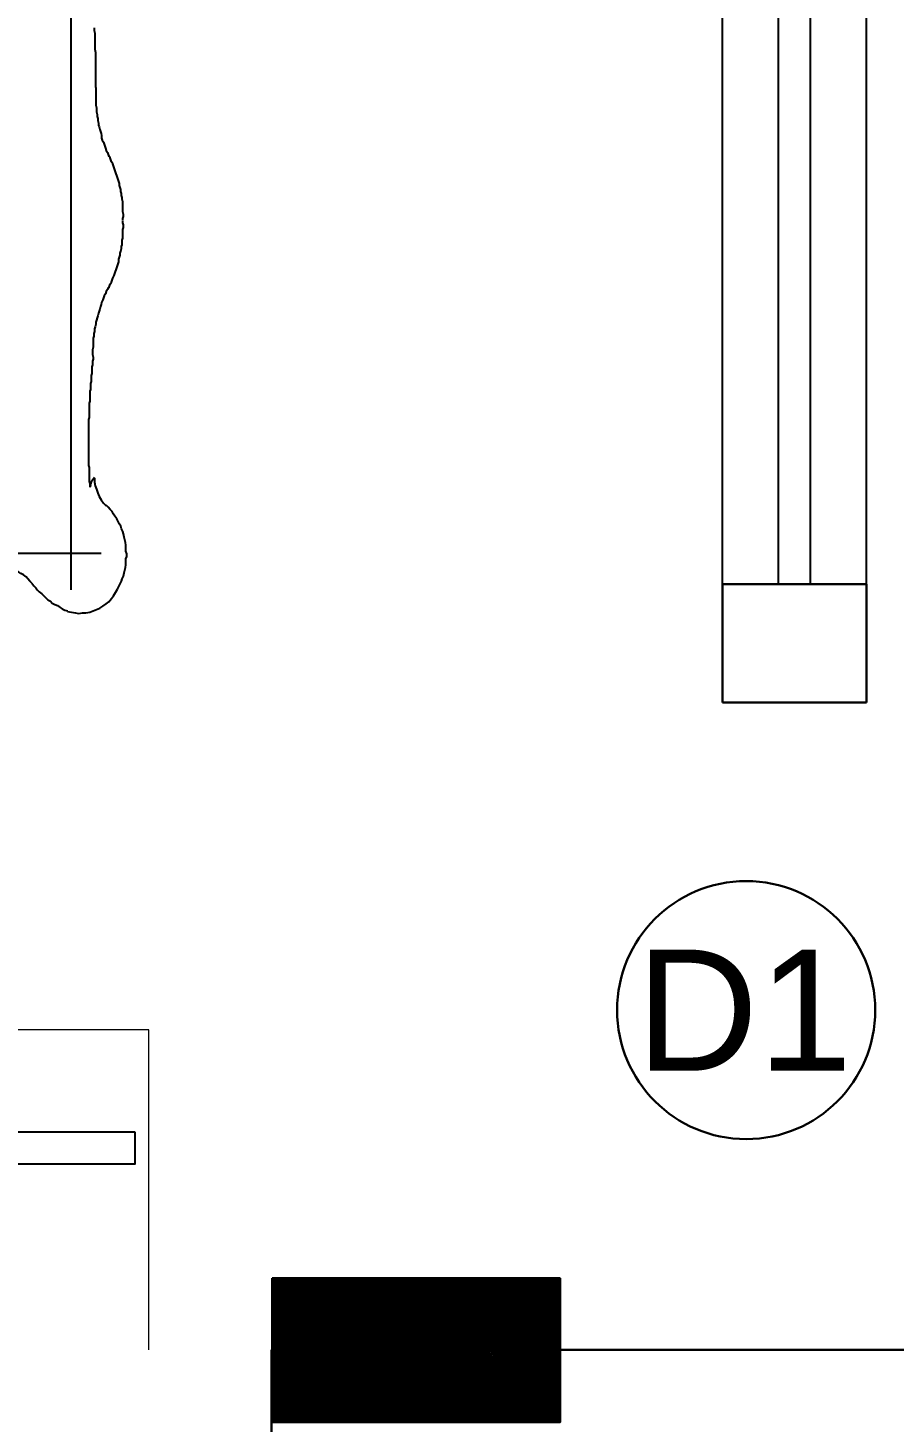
# Model space of a CAD drawing. Extents: x -454308 to 890911, y -14103 to 1343694.
# Drawn here: x 197928.8 to 197982.9, y 656697.2 to 656784.3 of the extents above; entities that cross this region are included whole.
import ezdxf

# ---------------------------------------------------------------- set-up
doc = ezdxf.new("R2010")
doc.units = 0
doc.header["$MEASUREMENT"] = 0
for name, color, linetype, lineweight in [('A-Wall', 7, 'Continuous', 30), ('HATCH', 8, 'Continuous', 20), ('sill', 32, 'Continuous', 25), ('Text', 55, 'Continuous', 25), ('WINDOW', 147, 'Continuous', 25)]:
    doc.layers.add(name, color=color, linetype=linetype, lineweight=lineweight)
doc.layers.add('ELE', color=7, linetype='Continuous')
doc.layers.add('FURN', color=250, linetype='Continuous')
doc.styles.add('jag', font='arial.ttf')

# ---------------------------------------------------------------- blocks, each defined once
blk = doc.blocks.new('BD')
at = {"layer": 'FURN'}
for points in [[(165985.527, 672806.792), (165985.527, 672782.216), (165985.527, 672731.627)], [(165983.637, 672735.942), (165983.76, 672736.066), (165983.924, 672736.189), (165984.048, 672736.312), (165984.171, 672736.477), (165984.253, 672736.641), (165984.335, 672736.764), (165984.418, 672736.929), (165984.5, 672737.134), (165984.541, 672737.298), (165984.582, 672737.463), (165984.582, 672737.668), (165984.623, 672737.833), (165984.582, 672737.997), (165984.582, 672738.203), (165984.541, 672738.367), (165984.459, 672738.572)], [(165983.637, 672735.942), (165983.472, 672735.819), (165983.349, 672735.696), (165983.226, 672735.614), (165983.102, 672735.49), (165982.979, 672735.326), (165982.856, 672735.203), (165982.733, 672735.079), (165982.609, 672734.956), (165982.527, 672734.792), (165982.404, 672734.668), (165982.322, 672734.504), (165982.239, 672734.34), (165982.116, 672734.175), (165982.034, 672734.052), (165981.952, 672733.887), (165981.911, 672733.723)], [(165981.87, 672733.723), (165981.829, 672733.477), (165981.787, 672733.23), (165981.746, 672733.024), (165981.787, 672732.778), (165981.787, 672732.572), (165981.829, 672732.326), (165981.911, 672732.12), (165981.993, 672731.915), (165982.075, 672731.709), (165982.198, 672731.504), (165982.363, 672731.298), (165982.486, 672731.134), (165982.692, 672730.97), (165982.856, 672730.846), (165983.061, 672730.723), (165983.267, 672730.6)], [(166059.294, 672733.518), (165983.226, 672733.518)], [(165990.212, 672732.038), (165989.965, 672732.038), (165989.719, 672731.997), (165989.513, 672731.915), (165989.267, 672731.833), (165989.061, 672731.751), (165988.856, 672731.627), (165988.65, 672731.463), (165988.486, 672731.298)], [(165997.65, 672732.12), (165997.527, 672732.161), (165997.404, 672732.161), (165997.281, 672732.161), (165997.157, 672732.203), (165997.034, 672732.203), (165996.911, 672732.203), (165996.746, 672732.203), (165996.623, 672732.244), (165996.5, 672732.244), (165996.376, 672732.244), (165996.253, 672732.244), (165996.13, 672732.285), (165996.007, 672732.285), (165995.883, 672732.285), (165995.76, 672732.285), (165995.637, 672732.326), (165995.513, 672732.326), (165995.39, 672732.326), (165995.267, 672732.326), (165995.144, 672732.326), (165995.02, 672732.326), (165994.897, 672732.367), (165994.774, 672732.367), (165994.65, 672732.367), (165994.527, 672732.367), (165994.404, 672732.367), (165994.281, 672732.367), (165994.116, 672732.367), (165993.993, 672732.367), (165993.87, 672732.408), (165993.746, 672732.408), (165993.623, 672732.408), (165993.5, 672732.408), (165993.376, 672732.408), (165993.253, 672732.408), (165993.13, 672732.408), (165993.007, 672732.408), (165992.883, 672732.408), (165992.76, 672732.408), (165992.637, 672732.408), (165992.513, 672732.408), (165992.39, 672732.408), (165992.267, 672732.408), (165992.144, 672732.408), (165992.02, 672732.408), (165991.897, 672732.408), (165991.733, 672732.408), (165991.609, 672732.408), (165991.486, 672732.408), (165991.363, 672732.408), (165991.239, 672732.408), (165991.116, 672732.408), (165990.993, 672732.408), (165990.87, 672732.367), (165990.746, 672732.367), (165990.623, 672732.367), (165990.5, 672732.367), (165990.376, 672732.367), (165990.253, 672732.367), (165990.13, 672732.367), (165990.007, 672732.367), (165989.883, 672732.326), (165989.76, 672732.326), (165989.637, 672732.326)], [(165990.253, 672732.038), (165990.089, 672732.161), (165989.965, 672732.244), (165989.801, 672732.285), (165989.637, 672732.326)], [(166002.13, 672731.175), (166002.007, 672731.216), (166001.883, 672731.298), (166001.719, 672731.34), (166001.596, 672731.422), (166001.472, 672731.463), (166001.349, 672731.504), (166001.185, 672731.586), (166001.061, 672731.627), (166000.938, 672731.668), (166000.774, 672731.709), (166000.65, 672731.751), (166000.527, 672731.792), (166000.363, 672731.833), (166000.239, 672731.874), (166000.075, 672731.915), (165999.952, 672731.956), (165999.829, 672731.956), (165999.664, 672731.997), (165999.541, 672732.038), (165999.376, 672732.038), (165999.253, 672732.079), (165999.089, 672732.079), (165998.965, 672732.12), (165998.801, 672732.12), (165998.678, 672732.12), (165998.513, 672732.12), (165998.39, 672732.12), (165998.226, 672732.161), (165998.102, 672732.161), (165997.938, 672732.161), (165997.774, 672732.12), (165997.65, 672732.12)], [(166014.623, 672731.956), (166014.829, 672731.956), (166015.034, 672731.956), (166015.239, 672731.956), (166015.404, 672731.956), (166015.609, 672731.956), (166015.815, 672731.956), (166016.02, 672731.956), (166016.226, 672731.956), (166016.39, 672731.956), (166016.596, 672731.956), (166016.801, 672731.956), (166017.007, 672731.997), (166017.171, 672731.997), (166017.376, 672731.997), (166017.582, 672731.997), (166017.787, 672731.997), (166017.993, 672731.997), (166018.157, 672732.038), (166018.363, 672732.038)], [(165983.267, 672730.6), (165983.431, 672730.518), (165983.596, 672730.435), (165983.76, 672730.353), (165983.924, 672730.312), (165984.089, 672730.23), (165984.294, 672730.189), (165984.459, 672730.148), (165984.623, 672730.107), (165984.787, 672730.066), (165984.952, 672730.066), (165985.157, 672730.066), (165985.322, 672730.024), (165985.486, 672730.024), (165985.65, 672730.066), (165985.856, 672730.066), (165986.02, 672730.066), (165986.185, 672730.107), (165986.349, 672730.148), (165986.513, 672730.189), (165986.719, 672730.23), (165986.883, 672730.271), (165987.048, 672730.353), (165987.212, 672730.394), (165987.335, 672730.477), (165987.5, 672730.559), (165987.664, 672730.641), (165987.829, 672730.764), (165987.952, 672730.846), (165988.116, 672730.929), (165988.239, 672731.052), (165988.404, 672731.175), (165988.527, 672731.298)], [(166002.089, 672731.134), (166002.212, 672731.093), (166002.335, 672731.052), (166002.459, 672730.97), (166002.582, 672730.929), (166002.705, 672730.887), (166002.87, 672730.805), (166002.993, 672730.764), (166003.116, 672730.723), (166003.239, 672730.682), (166003.363, 672730.641), (166003.486, 672730.6), (166003.609, 672730.559), (166003.733, 672730.518), (166003.897, 672730.518), (166004.02, 672730.477), (166004.144, 672730.435), (166004.267, 672730.435), (166004.39, 672730.394), (166004.555, 672730.353), (166004.678, 672730.353), (166004.801, 672730.312), (166004.924, 672730.312), (166005.089, 672730.312), (166005.212, 672730.271), (166005.335, 672730.271), (166005.5, 672730.271), (166005.623, 672730.271), (166005.746, 672730.271), (166005.87, 672730.23), (166006.034, 672730.23), (166006.157, 672730.271), (166006.281, 672730.271)], [(166006.322, 672730.271), (166006.445, 672730.271), (166006.568, 672730.23), (166006.692, 672730.23), (166006.856, 672730.271), (166006.979, 672730.271), (166007.102, 672730.271), (166007.226, 672730.271), (166007.349, 672730.271), (166007.472, 672730.271), (166007.637, 672730.312), (166007.76, 672730.312), (166007.883, 672730.353), (166008.007, 672730.353), (166008.13, 672730.394), (166008.253, 672730.394), (166008.376, 672730.435), (166008.5, 672730.477), (166008.623, 672730.477), (166008.746, 672730.518), (166008.87, 672730.559), (166008.993, 672730.6), (166009.116, 672730.641), (166009.239, 672730.682), (166009.363, 672730.723), (166009.486, 672730.764), (166009.609, 672730.805), (166009.733, 672730.846), (166009.856, 672730.887), (166009.979, 672730.97), (166010.102, 672731.011), (166010.226, 672731.052), (166010.349, 672731.134)], [(166014.623, 672731.956), (166014.459, 672731.956), (166014.335, 672731.956), (166014.212, 672731.956), (166014.048, 672731.956), (166013.924, 672731.956), (166013.801, 672731.956), (166013.637, 672731.956), (166013.513, 672731.956), (166013.349, 672731.915), (166013.226, 672731.915), (166013.102, 672731.915), (166012.938, 672731.874), (166012.815, 672731.874), (166012.692, 672731.833), (166012.568, 672731.833), (166012.404, 672731.792), (166012.281, 672731.792), (166012.157, 672731.751), (166011.993, 672731.709), (166011.87, 672731.668), (166011.746, 672731.627), (166011.623, 672731.586), (166011.459, 672731.586), (166011.335, 672731.545), (166011.212, 672731.463), (166011.089, 672731.422), (166010.965, 672731.381), (166010.842, 672731.34), (166010.678, 672731.298), (166010.555, 672731.216), (166010.431, 672731.175), (166010.308, 672731.134)]]:
    blk.add_lwpolyline(points, dxfattribs=at)
blk = doc.blocks.new('EGVSVS')
at = {"layer": 'A-Wall'}
h = blk.add_hatch(dxfattribs=at)
h.set_pattern_fill('ANSI31', color=256, style=0)
h.set_pattern_definition([(45, (0, 0), (-0.088388347648, 0.088388347648), [])])
h.paths.add_polyline_path([(188258.493, 672097.506), (188258.493, 672106.506), (188240.493, 672106.506), (188240.493, 672097.506)])
blk.add_lwpolyline([(188240.493, 672106.506), (188258.493, 672106.506), (188258.493, 672097.506), (188240.493, 672097.506)], close=True, dxfattribs=at)

msp = doc.modelspace()

# ---------------------------------------------------------------- linework, layer by layer
at = {"layer": 'A-Wall'}
for points in [[(197972.157, 656742.164), (197972.157, 656749.562)], [(197972.157, 656749.562), (197981.157, 656749.562)], [(197981.157, 656742.164), (197981.157, 656749.562)], [(197981.157, 656742.164), (197972.157, 656742.164)], [(198081.787, 656701.705), (197943.992, 656701.705)], [(197943.992, 656701.705), (197943.992, 656668.616)]]:
    msp.add_lwpolyline(points, dxfattribs=at)
at = {"layer": 'ELE', "linetype": 'ByBlock', "lineweight": 30}
msp.add_circle((197973.635, 656722.946), 8.062, dxfattribs=at)
at = {"layer": 'FURN'}
for points in [[(197935.434, 656715.333), (197935.434, 656713.319), (197890.886, 656713.319), (197890.886, 656715.333), (197935.434, 656715.333)], [(197935.434, 656713.319), (197935.434, 656713.319)]]:
    msp.add_lwpolyline(points, dxfattribs=at)
at = {"layer": 'HATCH'}
msp.add_lwpolyline([(197936.313, 656701.705), (197936.313, 656721.705), (197843.362, 656721.705)], dxfattribs=at)
at = {"layer": 'sill'}
for points in [[(197972.157, 656749.562), (197972.157, 656821.52)], [(197981.157, 656749.562), (197981.157, 656821.52)]]:
    msp.add_lwpolyline(points, dxfattribs=at)
at = {"layer": 'WINDOW'}
for points in [[(197975.65, 656749.562), (197975.65, 656821.52)], [(197977.664, 656749.562), (197977.664, 656821.52)]]:
    msp.add_lwpolyline(points, dxfattribs=at)

# ---------------------------------------------------------------- block references
at = {"layer": 'A-Wall'}
msp.add_blockref('EGVSVS', (9703.522, -15400.321), dxfattribs=at)
at = {"layer": 'Text', "rotation": 90}
msp.add_blockref('BD', (870664.958, 490765.986), dxfattribs=at)

# ---------------------------------------------------------------- texts
at = {"layer": 'Text', "insert": (197966.752, 656726.731), "char_height": 7.57161, "width": 212.54385, "attachment_point": 1, "style": 'jag'}
msp.add_mtext('D1{\\H0.8193x; }^I', dxfattribs=at)

doc.saveas('drawing.dxf')
